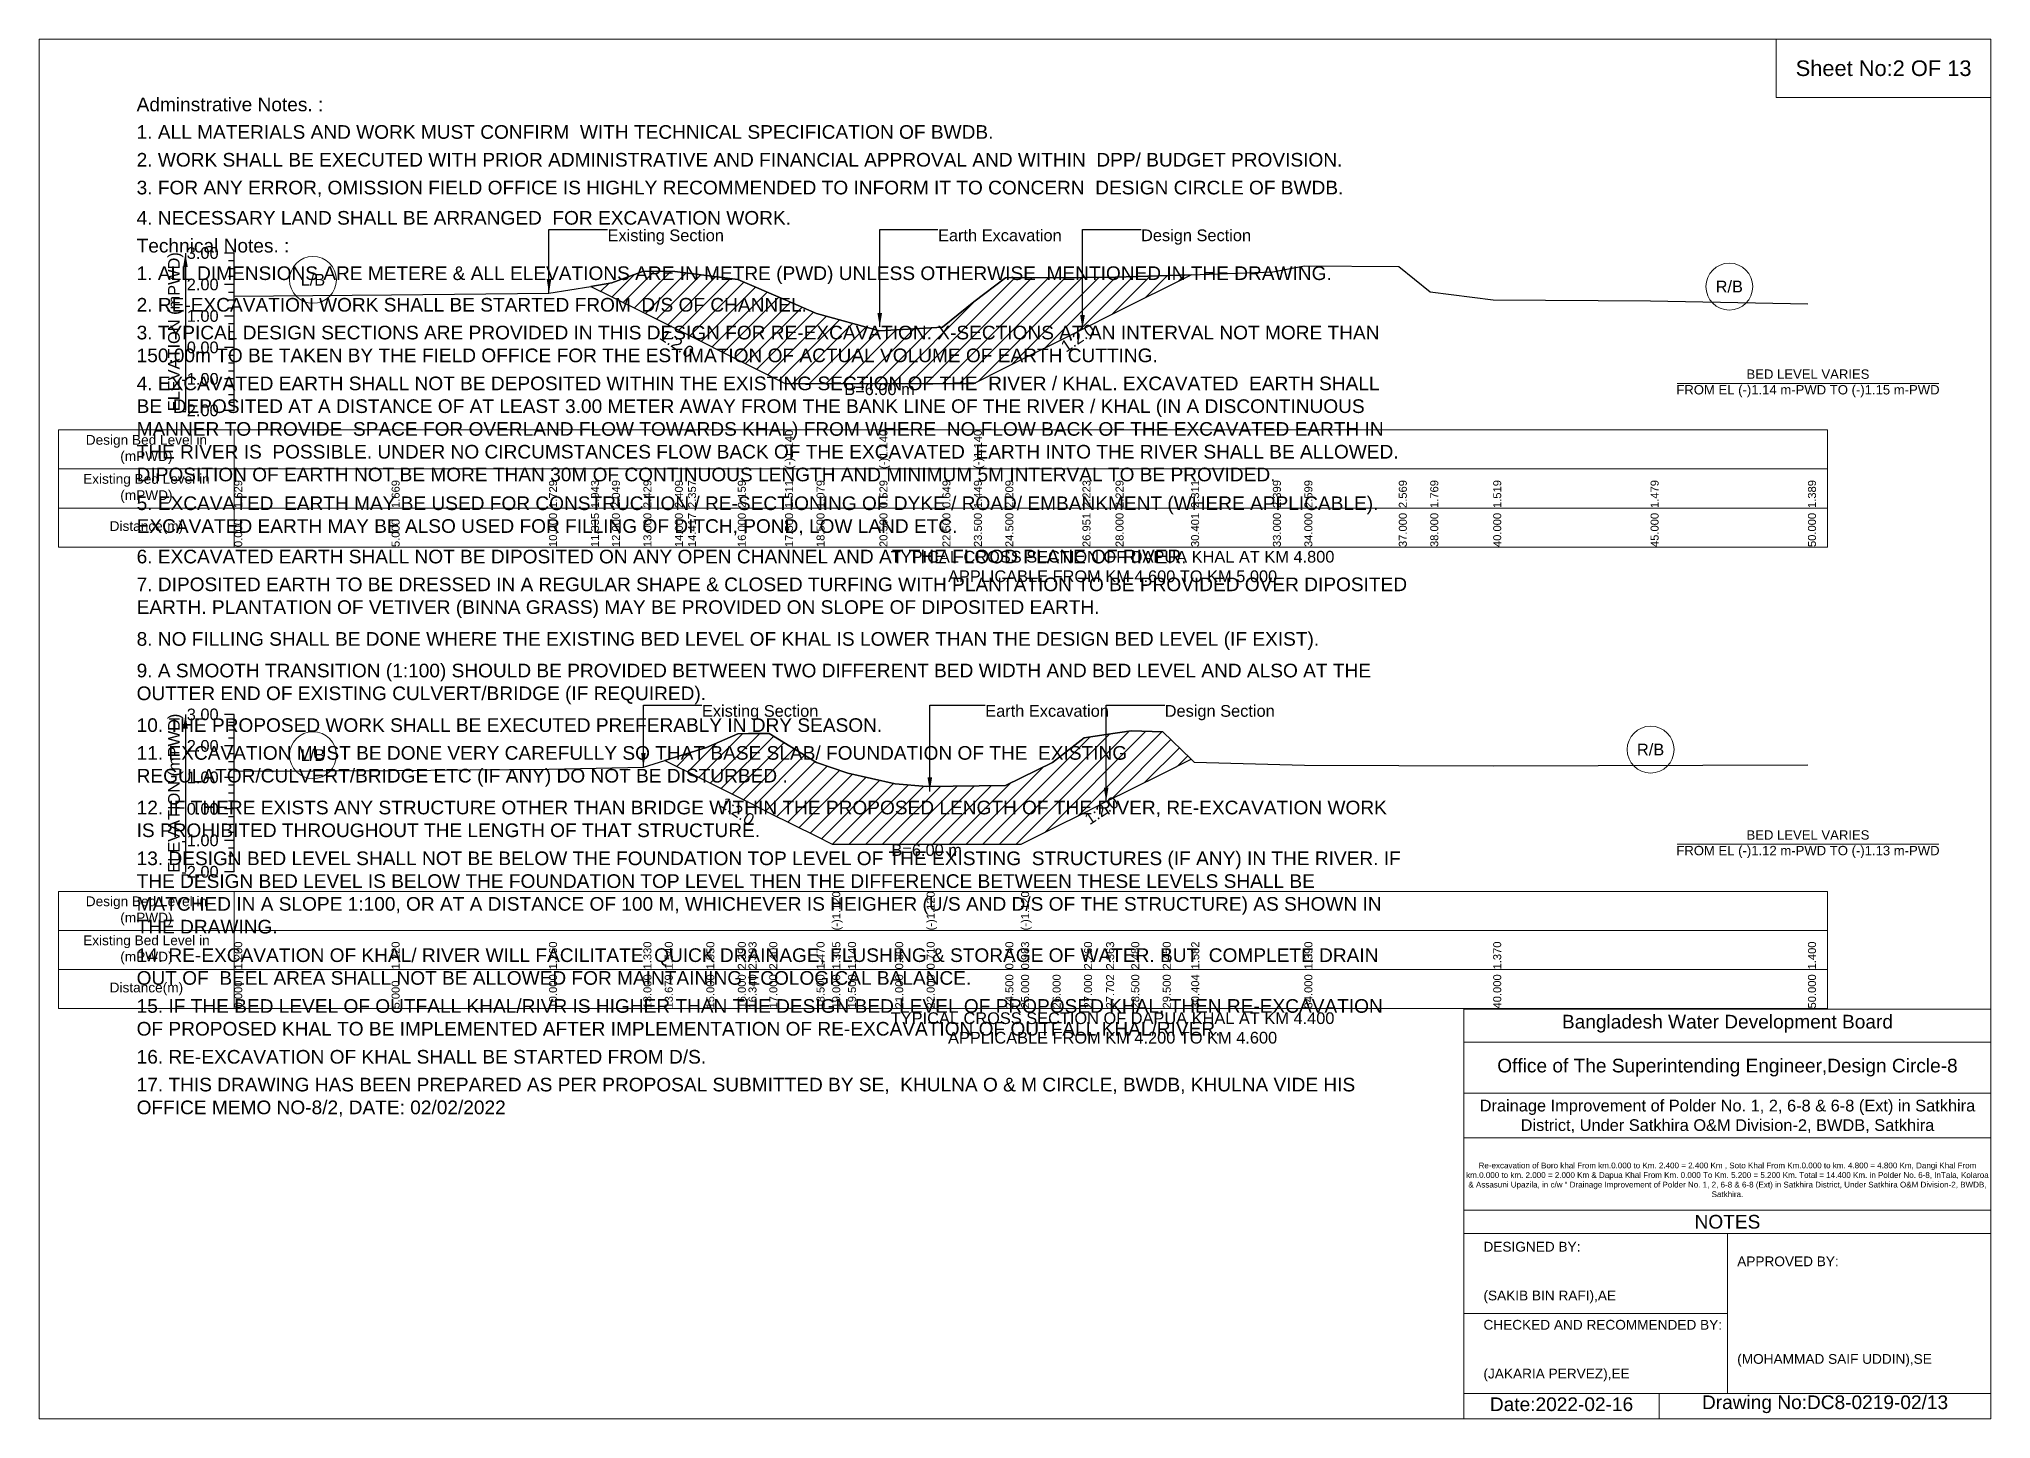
# Model space of a CAD drawing. Header units: inches. Extents: x 91000 to 538000, y -5656 to 0.
# Drawn here: x 420000 to 428000, y -5656 to 0 of the extents above; entities that cross this region are included whole.
import ezdxf

# ---------------------------------------------------------------- set-up
doc = ezdxf.new("R2010")
doc.units = ezdxf.units.IN
doc.header["$LTSCALE"] = 7
doc.header["$MEASUREMENT"] = 0
for name, color, linetype, lineweight in [('Cross section Data Border', 7, 'Continuous', 9), ('Cross Section Labels', 7, 'Continuous', 9), ('Existing_Bed_Level for Xsection', 7, 'Continuous', 25)]:
    doc.layers.add(name, color=color, linetype=linetype, lineweight=lineweight)
doc.styles.get("Standard").update_dxf_attribs({"font": 'arial.ttf'})
doc.dimstyles.get("Standard").update_dxf_attribs({"dimtxt": 45, "dimasz": 60, "dimexe": 0.18, "dimexo": 0.0625, "dimgap": 0.09, "dimtad": 0, "dimtih": 1, "dimtoh": 1, "dimdec": 4, "dimzin": 0, "dimdsep": 46, "dimtxsty": 'Standard', "dimcen": 0.09, "dimadec": 0, "dimazin": 0, "dimtfac": 1, "dimtdec": 4, "dimtofl": 0, "dimtmove": 0, "dimatfit": 3, "dimfxl": 1, "dimtolj": 1, "dimtzin": 0, "dimarcsym": 0})

msp = doc.modelspace()

# ---------------------------------------------------------------- hatches: boundary and pattern name
at = {"layer": 'Existing_Bed_Level for Xsection'}
h = msp.add_hatch(dxfattribs=at)
h.set_pattern_fill('ANSI31', color=256, scale=387, style=0)
h.paths.add_polyline_path([(422262.19545, -1013.64873), (422348, -1056.551), (422477, -1121.051), (422606, -1185.551), (422659.84773, -1212.47486), (422864, -1314.551), (423057.5, -1411.301), (423186.5, -1411.301), (423444.5, -1411.301), (423702.5, -1411.301), (423831.5, -1411.301), (423960.5, -1346.801), (424276.63305, -1188.73448), (424412, -1121.051), (424721.76609, -966.16795), (424412, -976.7), (424276.63305, -977.47353), (423960.5, -979.28), (423831.5, -1077.32), (423702.5, -1180.52), (423444.5, -1196), (423186.5, -1125.05), (423057.5, -1069.322), (422864, -985.73), (422659.84773, -960.21097), (422606, -953.48), (422477, -950.9), (422348, -999.92)])
h = msp.add_hatch(dxfattribs=at)
h.set_pattern_fill('ANSI31', color=256, scale=387, style=0)
h.paths.add_polyline_path([(422564.59259, -2956.8663), (422735, -3042.07), (422864, -3106.57), (422907.7963, -3128.46815), (422993, -3171.07), (423186.5, -3267.82), (423251, -3300.07), (423315.5, -3300.07), (423509, -3300.07), (423638, -3300.07), (423960.5, -3300.07), (424025, -3300.07), (424154, -3235.57), (424283, -3171.07), (424373.56507, -3125.78747), (424476.5, -3074.32), (424605.5, -3009.82), (424722.13014, -2951.50493), (424605.5, -2839.54), (424476.5, -2835.67), (424373.56507, -2850.76712), (424283, -2864.05), (424154, -2965.96), (424025, -3028.74), (423960.5, -3060.13), (423638, -3064), (423509, -3052.39), (423315.5, -3008.53), (423251, -2987.245), (423186.5, -2965.96), (422993, -2845.99), (422907.7963, -2846.84204), (422864, -2847.28), (422735, -2904.04)])

# ---------------------------------------------------------------- linework, layer by layer
at = {"layer": 'Cross section Data Border'}
for points in [[(420080, -1602.241), (427330, -1602.241), (427330, -2082.241), (420080, -2082.241)], [(420080, -3493.59), (427330, -3493.59), (427330, -3973.59), (420080, -3973.59)]]:
    msp.add_lwpolyline(points, close=True, dxfattribs=at)
for points in [[(420800, -1602.241), (420800, -2082.241)], [(420080, -1762.241), (427330, -1762.241)], [(420080, -1922.241), (427330, -1922.241)], [(420800, -3493.59), (420800, -3973.59)], [(420080, -3653.59), (427330, -3653.59)], [(420080, -3813.59), (427330, -3813.59)]]:
    msp.add_lwpolyline(points, dxfattribs=at)
at = {"layer": 'Cross Section Labels'}
for points in [[(420000, 0), (428000, 0), (428000, -5656), (420000, -5656)], [(427120, 0), (428000, 0), (428000, -240), (427120, -240)]]:
    msp.add_lwpolyline(points, close=True, dxfattribs=at)
for points in [[(426714.19427, -1411.301), (427785.80573, -1411.301)], [(426714.19427, -3300.07), (427785.80573, -3300.07)], [(425840, -5656), (425840, -3976), (428000, -3976)], [(425840, -4112), (428000, -4112)], [(425840, -4320), (428000, -4320)], [(425840, -4504), (428000, -4504)], [(425840, -4800), (428000, -4800)], [(425840, -4896), (428000, -4896)], [(426920, -4896), (426920, -5552)], [(425840, -5224), (426920, -5224)], [(425840, -5552), (428000, -5552)], [(426640, -5552), (426640, -5656)]]:
    msp.add_lwpolyline(points, dxfattribs=at)
for centre in [(421122.5, -987.02), (426927.5, -1014.755), (421122.5, -2935), (426605, -2912.425)]:
    msp.add_circle(centre, 96, dxfattribs=at)
at = {"layer": 'Existing_Bed_Level for Xsection'}
for points in [[(420800, -877.241), (420760, -877.241)], [(420800, -1522.241), (420800, -1393.241), (420800, -1264.241), (420800, -1135.241), (420800, -1006.241), (420800, -877.241)], [(420800, -909.491), (420776, -909.491)], [(420800, -941.741), (420776, -941.741)], [(420800, -1054.1), (421445, -1048.94), (422090, -1041.2), (422262.19545, -1013.64873), (422348, -999.92), (422477, -950.9), (422606, -953.48), (422659.84773, -960.21097), (422864, -985.73), (423057.5, -1069.322), (423057.5, -1069.322), (423186.5, -1125.05), (423444.5, -1196), (423444.5, -1196), (423702.5, -1180.52), (423831.5, -1077.32), (423831.5, -1077.32), (423960.5, -979.28), (424276.63305, -977.47353), (424412, -976.7), (424721.76609, -966.16795), (425057, -954.77), (425186, -928.97), (425573, -932.84), (425702, -1036.04), (425960, -1068.29), (426605, -1073.45), (427250, -1085.06)], [(420800, -1006.241), (420760, -1006.241)], [(420800, -973.991), (420776, -973.991)], [(420800, -1038.491), (420776, -1038.491)], [(420800, -1070.741), (420776, -1070.741)], [(420800, -1102.991), (420776, -1102.991)], [(420800, -1135.241), (420760, -1135.241)], [(420800, -1167.491), (420776, -1167.491)], [(420800, -1199.741), (420776, -1199.741)], [(420800, -1264.241), (420760, -1264.241)], [(420800, -1231.991), (420776, -1231.991)], [(420800, -1296.491), (420776, -1296.491)], [(420800, -1328.741), (420776, -1328.741)], [(420800, -1393.241), (420760, -1393.241)], [(420800, -1360.991), (420776, -1360.991)], [(420800, -1425.491), (420776, -1425.491)], [(420800, -1457.741), (420776, -1457.741)], [(420800, -1489.991), (420776, -1489.991)], [(420800, -1522.241), (420760, -1522.241)], [(420800, -2768.59), (420760, -2768.59)], [(420800, -3413.59), (420800, -3284.59), (420800, -3155.59), (420800, -3026.59), (420800, -2897.59), (420800, -2768.59)], [(420800, -2800.84), (420776, -2800.84)], [(420800, -2833.09), (420776, -2833.09)], [(420800, -2865.34), (420776, -2865.34)], [(420800, -3000.79), (421445, -2998.21), (422090, -2993.05), (422477, -2984.02), (422564.59259, -2956.8663), (422735, -2904.04), (422864, -2847.28), (422907.7963, -2846.84204), (422993, -2845.99), (423186.5, -2965.96), (423251, -2987.245), (423251, -2987.245), (423315.5, -3008.53), (423509, -3052.39), (423638, -3064), (423638, -3064), (423960.5, -3060.13), (424025, -3028.74), (424025, -3028.74), (424154, -2965.96), (424283, -2864.05), (424373.56507, -2850.76712), (424476.5, -2835.67), (424605.5, -2839.54), (424722.13014, -2951.50493), (424734.5, -2963.38), (425186, -2976.28), (425960, -2978.86), (427250, -2974.99)], [(420800, -2897.59), (420760, -2897.59)], [(420800, -2929.84), (420776, -2929.84)], [(420800, -3026.59), (420760, -3026.59)], [(420800, -2962.09), (420776, -2962.09)], [(420800, -2994.34), (420776, -2994.34)], [(420800, -3058.84), (420776, -3058.84)], [(420800, -3091.09), (420776, -3091.09)], [(420800, -3155.59), (420760, -3155.59)], [(420800, -3123.34), (420776, -3123.34)], [(420800, -3187.84), (420776, -3187.84)], [(420800, -3220.09), (420776, -3220.09)], [(420800, -3252.34), (420776, -3252.34)], [(420800, -3284.59), (420760, -3284.59)], [(420800, -3316.84), (420776, -3316.84)], [(420800, -3349.09), (420776, -3349.09)], [(420800, -3413.59), (420760, -3413.59)], [(420800, -3381.34), (420776, -3381.34)]]:
    msp.add_lwpolyline(points, dxfattribs=at)
for points in [[(422262.19545, -1013.64873), (422348, -1056.551), (422477, -1121.051), (422606, -1185.551), (422659.84773, -1212.47486), (422864, -1314.551), (423057.5, -1411.301), (423057.5, -1411.301), (423186.5, -1411.301), (423444.5, -1411.301), (423444.5, -1411.301), (423702.5, -1411.301), (423831.5, -1411.301), (423831.5, -1411.301), (423960.5, -1346.801), (424276.63305, -1188.73448), (424412, -1121.051), (424721.76609, -966.16795), (424721.76609, -966.16795), (424721.76609, -966.16795), (424412, -976.7), (424276.63305, -977.47353), (423960.5, -979.28), (423831.5, -1077.32), (423831.5, -1077.32), (423702.5, -1180.52), (423444.5, -1196), (423444.5, -1196), (423186.5, -1125.05), (423057.5, -1069.322), (423057.5, -1069.322), (422864, -985.73), (422659.84773, -960.21097), (422606, -953.48), (422477, -950.9), (422348, -999.92)], [(422564.59259, -2956.8663), (422735, -3042.07), (422864, -3106.57), (422907.7963, -3128.46815), (422993, -3171.07), (423186.5, -3267.82), (423251, -3300.07), (423251, -3300.07), (423315.5, -3300.07), (423509, -3300.07), (423638, -3300.07), (423638, -3300.07), (423960.5, -3300.07), (424025, -3300.07), (424025, -3300.07), (424154, -3235.57), (424283, -3171.07), (424373.56507, -3125.78747), (424476.5, -3074.32), (424605.5, -3009.82), (424722.13014, -2951.50493), (424722.13014, -2951.50493), (424722.13014, -2951.50493), (424605.5, -2839.54), (424476.5, -2835.67), (424373.56507, -2850.76712), (424283, -2864.05), (424154, -2965.96), (424025, -3028.74), (424025, -3028.74), (423960.5, -3060.13), (423638, -3064), (423638, -3064), (423509, -3052.39), (423315.5, -3008.53), (423251, -2987.245), (423251, -2987.245), (423186.5, -2965.96), (422993, -2845.99), (422907.7963, -2846.84204), (422864, -2847.28), (422735, -2904.04)]]:
    msp.add_lwpolyline(points, close=True, dxfattribs=at)

# ---------------------------------------------------------------- texts
at = {"layer": 'Cross section Data Border', "char_height": 40, "width": 640, "attachment_point": 5}
for s, insert in [('Design Bed Level in (mPWD)', (420440, -1682.241)), ('Existing Bed Level in (mPWD)', (420440, -1842.241)), ('Distance(m)', (420440, -2002.241)), ('Design Bed Level in (mPWD)', (420440, -3573.59)), ('Existing Bed Level in (mPWD)', (420440, -3733.59)), ('Distance(m)', (420440, -3893.59))]:
    msp.add_mtext(s, dxfattribs=dict(at, insert=insert))
at = {"layer": 'Cross Section Labels'}
for s, insert, char_height, attachment_point in [('Sheet No:2 OF 13', (427560, -120), 64, 5), ('Existing Section', (422330, -780.491), 48, 1), ('Earth Excavation', (423684.5, -780.491), 48, 1), ('Design Section', (424516.63305, -780.491), 48, 1), ('L/B', (421122.5, -987.02), 48, 5), ('R/B', (426927.5, -1014.755), 48, 5), ('BED LEVEL VARIES ^JFROM EL (-)1.14 m-PWD TO (-)1.15 m-PWD', (427250, -1411.301), 38.4, 5), ('B=6.00 m', (423444.5, -1411.301), 48, 2), ('TYPICAL CROSS SECTION OF DAPUA KHAL AT KM 4.800^JAPPLICABLE FROM KM 4.600 TO KM 5.000', (424400, -2162.241), 48, 5), ('Existing Section', (422717, -2729.89), 48, 1), ('Earth Excavation', (423878, -2729.89), 48, 1), ('Design Section', (424613.56507, -2729.89), 48, 1), ('L/B', (421122.5, -2935), 48, 5), ('R/B', (426605, -2912.425), 48, 5), ('BED LEVEL VARIES ^JFROM EL (-)1.12 m-PWD TO (-)1.13 m-PWD', (427250, -3300.07), 38.4, 5), ('B=6.00 m', (423638, -3300.07), 48, 2), ('TYPICAL CROSS SECTION OF DAPUA KHAL AT KM 4.400^JAPPLICABLE FROM KM 4.200 TO KM 4.600', (424400, -4053.59), 48, 5), ('Bangladesh Water Development Board', (426920, -4036), 56, 5), ('Office of The Superintending Engineer,Design Circle-8', (426920, -4216), 56, 5)]:
    msp.add_mtext(s, dxfattribs=dict(at, insert=insert, char_height=char_height, attachment_point=attachment_point))
for s, insert, char_height, width, attachment_point in [('Adminstrative Notes. :', (420400, -240), 56, 5200, 1), ('1. ALL MATERIALS AND WORK MUST CONFIRM  WITH TECHNICAL SPECIFICATION OF BWDB.', (420400, -352.91678), 56, 5200, 1), ('2. WORK SHALL BE EXECUTED WITH PRIOR ADMINISTRATIVE AND FINANCIAL APPROVAL AND WITHIN  DPP/ BUDGET PROVISION.', (420400, -466.86494), 56, 5200, 1), ('3. FOR ANY ERROR, OMISSION FIELD OFFICE IS HIGHLY RECOMMENDED TO INFORM IT TO CONCERN  DESIGN CIRCLE OF BWDB.', (420400, -580.8131), 56, 5200, 1), ('4. NECESSARY LAND SHALL BE ARRANGED  FOR EXCAVATION WORK. ', (420400, -704.88404), 56, 5200, 1), ('Technical Notes. :', (420400, -818.8322), 56, 5200, 1), ('1. ALL DIMENSIONS ARE METERE & ALL ELEVATIONS ARE IN METRE (PWD) UNLESS OTHERWISE  MENTIONED IN THE DRAWING.', (420400, -931.74898), 56, 5200, 1), ('2. RE-EXCAVATION WORK SHALL BE STARTED FROM  D/S OF CHANNEL.', (420400, -1061.206), 56, 5200, 1), ('3. TYPICAL DESIGN SECTIONS ARE PROVIDED IN THIS DESIGN FOR RE-EXCAVATION. X-SECTIONS AT AN INTERVAL NOT MORE THAN 150.00m TO BE TAKEN BY THE FIELD OFFICE FOR THE ESTIMATION OF ACTUAL VOLUME OF EARTH CUTTING.', (420400, -1175.15416), 56, 5200, 1), ('4. EXCAVATED EARTH SHALL NOT BE DEPOSITED WITHIN THE EXISTING SECTION OF THE  RIVER / KHAL. EXCAVATED  EARTH SHALL BE  DEPOSITED AT A DISTANCE OF AT LEAST 3.00 METER AWAY FROM THE BANK LINE OF THE RIVER / KHAL (IN A DISCONTINUOUS  MANNER TO PROVIDE  SPACE FOR OVERLAND FLOW TOWARDS KHAL) FROM WHERE  NO FLOW BACK OF THE EXCAVATED EARTH IN THE RIVER IS  POSSIBLE. UNDER NO CIRCUMSTANCES FLOW BACK OF THE EXCAVATED  EARTH INTO THE RIVER SHALL BE ALLOWED. DIPOSITION OF EARTH NOT BE MORE THAN 30M OF CONTINUOUS LENGTH AND MINIMUM 5M INTERVAL TO BE PROVIDED.', (420400, -1383.42883), 56, 5200, 1), ('5. EXCAVATED  EARTH MAY BE USED FOR CONSTRUCTION / RE-SECTIONING OF DYKE / ROAD/ EMBANKMENT (WHERE APPLICABLE). EXCAVATED EARTH MAY BE ALSO USED FOR FILLING OF DITCH, POND, LOW LAND ETC.', (420400, -1874.72124), 56, 5200, 1), ('6. EXCAVATED EARTH SHALL NOT BE DIPOSITED ON ANY OPEN CHANNEL AND AT THE FLOOD PLANE OF RIVER.', (420400, -2093.11869), 56, 5200, 1), ('7. DIPOSITED EARTH TO BE DRESSED IN A REGULAR SHAPE & CLOSED TURFING WITH PLANTATION TO BE PROVIDED OVER DIPOSITED EARTH. PLANTATION OF VETIVER (BINNA GRASS) MAY BE PROVIDED ON SLOPE OF DIPOSITED EARTH.^J', (420400, -2207.06685), 56, 5200, 1), ('8. NO FILLING SHALL BE DONE WHERE THE EXISTING BED LEVEL OF KHAL IS LOWER THAN THE DESIGN BED LEVEL (IF EXIST).', (420400, -2430.85039), 56, 5200, 1), ('9. A SMOOTH TRANSITION (1:100) SHOULD BE PROVIDED BETWEEN TWO DIFFERENT BED WIDTH AND BED LEVEL AND ALSO AT THE OUTTER END OF EXISTING CULVERT/BRIDGE (IF REQUIRED).', (420400, -2560.30741), 56, 5200, 1), ('10. THE PROPOSED WORK SHALL BE EXECUTED PREFERABLY IN DRY SEASON.', (420400, -2784.09095), 56, 5200, 1), ('11. EXCAVATION MUST BE DONE VERY CAREFULLY SO THAT BASE SLAB/ FOUNDATION OF THE  EXISTING REGULATOR/CULVERT/BRIDGE ETC (IF ANY) DO NOT BE DISTURBED .^J', (420400, -2898.03911), 56, 5200, 1), ('12. IF THERE EXISTS ANY STRUCTURE OTHER THAN BRIDGE WITHIN THE PROPOSED LENGTH OF THE RIVER, RE-EXCAVATION WORK IS PROHIBITED THROUGHOUT THE LENGTH OF THAT STRUCTURE.', (420400, -3121.82265), 56, 5200, 1), ('13. DESIGN BED LEVEL SHALL NOT BE BELOW THE FOUNDATION TOP LEVEL OF THE EXISTING  STRUCTURES (IF ANY) IN THE RIVER. IF THE DESIGN BED LEVEL IS BELOW THE FOUNDATION TOP LEVEL THEN THE DIFFERENCE BETWEEN THESE LEVELS SHALL BE MATCHED IN A SLOPE 1:100, OR AT A DISTANCE OF 100 M, WHICHEVER IS HEIGHER (U/S AND D/S OF THE STRUCTURE) AS SHOWN IN THE DRAWING.', (420400, -3330.09732), 56, 5200, 1), ('14. RE-EXCAVATION OF KHAL/ RIVER WILL FACILITATE  QUICK DRAINAGE, FLUSHING & STORAGE OF WATER. BUT  COMPLETE DRAIN OUT OF  BEEL AREA SHALL NOT BE ALLOWED FOR MAINTAINING ECOLOGICAL BALANCE.', (420400, -3726.98681), 56, 5200, 1), ('15. IF THE BED LEVEL OF OUTFALL KHAL/RIVR IS HIGHER THAN THE DESIGN BED LEVEL OF PROPOSED KHAL, THEN RE-EXCAVATION OF PROPOSED KHAL TO BE IMPLEMENTED AFTER IMPLEMENTATION OF RE-EXCAVATION OF OUTFALL KHAL/RIVER.', (420400, -3935.26148), 56, 5200, 1), ('16. RE-EXCAVATION OF KHAL SHALL BE STARTED FROM D/S.', (420400, -4143.53615), 56, 5200, 1), ('17. THIS DRAWING HAS BEEN PREPARED AS PER PROPOSAL SUBMITTED BY SE,  KHULNA O & M CIRCLE, BWDB, KHULNA VIDE HIS OFFICE MEMO NO-8/2, DATE: 02/02/2022 ', (420400, -4257.48431), 56, 5200, 1), ('Drainage Improvement of Polder No. 1, 2, 6-8 & 6-8 (Ext) in Satkhira District, Under Satkhira O&M Division-2, BWDB, Satkhira', (426920, -4416), 48, 2240, 5), ('Re-excavation of Boro khal From km.0.000 to Km. 2.400 = 2.400 Km , Soto Khal From Km.0.000 to km. 4.800 = 4.800 Km, Dangi Khal From km.0.000 to km. 2.000 = 2.000 Km & Dapua Khal From Km. 0.000 To Km. 5.200 = 5.200 Km. Total = 14.400 Km. in Polder No. 6-8, InTala, Kolaroa & Assasuni Upazila, in c/w “ Drainage Improvement of Polder No. 1, 2, 6-8 & 6-8 (Ext) in Satkhira District, Under Satkhira O&M Division-2, BWDB, Satkhira.', (426920, -4676), 23.56497918, 2160, 5), ('NOTES', (426920, -4848), 56, 2240, 5), ('DESIGNED BY:^J^J^J(SAKIB BIN RAFI),AE', (425920, -5056), 40, 1120, 4), ('APPROVED BY:^J^J^J^J^J^J(MOHAMMAD SAIF UDDIN),SE', (426960, -5216), 40, 1120, 4), ('CHECKED AND RECOMMENDED BY:^J^J^J(JAKARIA PERVEZ),EE', (425920, -5376), 40, 1120, 4), ('Date:2022-02-16', (426240, -5596), 56, 1120, 5), ('Drawing No:DC8-0219-02/13', (427320, -5596), 56, 1760, 5)]:
    msp.add_mtext(s, dxfattribs=dict(at, insert=insert, char_height=char_height, width=width, attachment_point=attachment_point))
at = {"layer": 'Cross Section Labels', "char_height": 48, "attachment_point": 2}
for insert, rotation in [((422627.59773, -1228.59986), 326.309932474), ((424244.38305, -1204.85948), 33.690067526), ((422875.5463, -3144.59315), 326.309932474), ((424341.31507, -3141.91247), 33.690067526)]:
    msp.add_mtext('1:2.0', dxfattribs=dict(at, insert=insert, rotation=rotation))
at = {"layer": 'Existing_Bed_Level for Xsection', "rotation": 90}
for s, insert, char_height, attachment_point in [('ELEVATION (mPWD)', (420560, -1199.741), 48, 5), ('(-)1.140', (423057.5, -1762.241), 32.8, 1), ('(-)1.140', (423444.5, -1762.241), 32.8, 1), ('(-)1.140', (423831.5, -1762.241), 32.8, 1), ('1.629', (420800, -1922.241), 32.8, 1), ('1.669', (421445, -1922.241), 32.8, 1), ('1.729', (422090, -1922.241), 32.8, 1), ('1.943', (422262.19545, -1922.241), 32.8, 1), ('2.049', (422348, -1922.241), 32.8, 1), ('2.429', (422477, -1922.241), 32.8, 1), ('2.409', (422606, -1922.241), 32.8, 1), ('2.357', (422659.84773, -1922.241), 32.8, 1), ('2.159', (422864, -1922.241), 32.8, 1), ('1.511', (423057.5, -1922.241), 32.8, 1), ('1.079', (423186.5, -1922.241), 32.8, 1), ('0.529', (423444.5, -1922.241), 32.8, 1), ('0.649', (423702.5, -1922.241), 32.8, 1), ('1.449', (423831.5, -1922.241), 32.8, 1), ('2.209', (423960.5, -1922.241), 32.8, 1), ('2.223', (424276.63305, -1922.241), 32.8, 1), ('2.229', (424412, -1922.241), 32.8, 1), ('2.311', (424721.76609, -1922.241), 32.8, 1), ('2.399', (425057, -1922.241), 32.8, 1), ('2.599', (425186, -1922.241), 32.8, 1), ('2.569', (425573, -1922.241), 32.8, 1), ('1.769', (425702, -1922.241), 32.8, 1), ('1.519', (425960, -1922.241), 32.8, 1), ('1.479', (426605, -1922.241), 32.8, 1), ('1.389', (427250, -1922.241), 32.8, 1), ('0.000', (420800, -2082.241), 32.8, 1), ('5.000', (421445, -2082.241), 32.8, 1), ('10.000', (422090, -2082.241), 32.8, 1), ('11.335', (422262.19545, -2082.241), 32.8, 1), ('12.000', (422348, -2082.241), 32.8, 1), ('13.000', (422477, -2082.241), 32.8, 1), ('14.000', (422606, -2082.241), 32.8, 1), ('14.417', (422659.84773, -2082.241), 32.8, 1), ('16.000', (422864, -2082.241), 32.8, 1), ('17.500', (423057.5, -2082.241), 32.8, 1), ('18.500', (423186.5, -2082.241), 32.8, 1), ('20.500', (423444.5, -2082.241), 32.8, 1), ('22.500', (423702.5, -2082.241), 32.8, 1), ('23.500', (423831.5, -2082.241), 32.8, 1), ('24.500', (423960.5, -2082.241), 32.8, 1), ('26.951', (424276.63305, -2082.241), 32.8, 1), ('28.000', (424412, -2082.241), 32.8, 1), ('30.401', (424721.76609, -2082.241), 32.8, 1), ('33.000', (425057, -2082.241), 32.8, 1), ('34.000', (425186, -2082.241), 32.8, 1), ('37.000', (425573, -2082.241), 32.8, 1), ('38.000', (425702, -2082.241), 32.8, 1), ('40.000', (425960, -2082.241), 32.8, 1), ('45.000', (426605, -2082.241), 32.8, 1), ('50.000', (427250, -2082.241), 32.8, 1), ('ELEVATION (mPWD)', (420560, -3091.09), 48, 5), ('(-)1.120', (423251, -3653.59), 32.8, 1), ('(-)1.120', (423638, -3653.59), 32.8, 1), ('(-)1.120', (424025, -3653.59), 32.8, 1), ('1.200', (420800, -3813.59), 32.8, 1), ('1.220', (421445, -3813.59), 32.8, 1), ('1.260', (422090, -3813.59), 32.8, 1), ('1.330', (422477, -3813.59), 32.8, 1), ('1.540', (422564.59259, -3813.59), 32.8, 1), ('1.950', (422735, -3813.59), 32.8, 1), ('2.390', (422864, -3813.59), 32.8, 1), ('2.393', (422907.7963, -3813.59), 32.8, 1), ('2.400', (422993, -3813.59), 32.8, 1), ('1.470', (423186.5, -3813.59), 32.8, 1), ('1.305', (423251, -3813.59), 32.8, 1), ('1.140', (423315.5, -3813.59), 32.8, 1), ('0.800', (423509, -3813.59), 32.8, 1), ('0.710', (423638, -3813.59), 32.8, 1), ('0.740', (423960.5, -3813.59), 32.8, 1), ('0.983', (424025, -3813.59), 32.8, 1), ('2.260', (424283, -3813.59), 32.8, 1), ('2.363', (424373.56507, -3813.59), 32.8, 1), ('2.480', (424476.5, -3813.59), 32.8, 1), ('2.450', (424605.5, -3813.59), 32.8, 1), ('1.582', (424722.13014, -3813.59), 32.8, 1), ('1.390', (425186, -3813.59), 32.8, 1), ('1.370', (425960, -3813.59), 32.8, 1), ('1.400', (427250, -3813.59), 32.8, 1), ('10.000', (422090, -3973.59), 32.8, 1), ('13.000', (422477, -3973.59), 32.8, 1), ('13.679', (422564.59259, -3973.59), 32.8, 1), ('15.000', (422735, -3973.59), 32.8, 1), ('16.000', (422864, -3973.59), 32.8, 1), ('16.340', (422907.7963, -3973.59), 32.8, 1), ('17.000', (422993, -3973.59), 32.8, 1), ('18.500', (423186.5, -3973.59), 32.8, 1), ('19.000', (423251, -3973.59), 32.8, 1), ('19.500', (423315.5, -3973.59), 32.8, 1), ('21.000', (423509, -3973.59), 32.8, 1), ('22.000', (423638, -3973.59), 32.8, 1), ('24.500', (423960.5, -3973.59), 32.8, 1), ('25.000', (424025, -3973.59), 32.8, 1), ('26.000', (424154, -3973.59), 32.8, 1), ('27.000', (424283, -3973.59), 32.8, 1), ('27.702', (424373.56507, -3973.59), 32.8, 1), ('28.500', (424476.5, -3973.59), 32.8, 1), ('29.500', (424605.5, -3973.59), 32.8, 1), ('30.404', (424722.13014, -3973.59), 32.8, 1), ('34.000', (425186, -3973.59), 32.8, 1), ('40.000', (425960, -3973.59), 32.8, 1), ('50.000', (427250, -3973.59), 32.8, 1), ('0.000', (420800, -3973.59), 32.8, 1), ('5.000', (421445, -3973.59), 32.8, 1)]:
    msp.add_mtext(s, dxfattribs=dict(at, insert=insert, char_height=char_height, attachment_point=attachment_point))
at = {"layer": 'Existing_Bed_Level for Xsection', "char_height": 48, "attachment_point": 6}
for s, insert in [('3.00', (420736, -877.241)), ('2.00', (420736, -1006.241)), ('1.00', (420736, -1135.241)), ('0.00', (420736, -1264.241)), ('-1.00', (420736, -1393.241)), ('-2.00', (420736, -1522.241)), ('3.00', (420736, -2768.59)), ('2.00', (420736, -2897.59)), ('1.00', (420736, -3026.59)), ('0.00', (420736, -3155.59)), ('-1.00', (420736, -3284.59)), ('-2.00', (420736, -3413.59))]:
    msp.add_mtext(s, dxfattribs=dict(at, insert=insert))

# ---------------------------------------------------------------- leaders
at = {"layer": 'Cross Section Labels', "annotation_type": 0, "has_hookline": 1, "hookline_direction": 0}
for points, text_width in [([(422090, -1041.2), (422090, -780.491), (422329.91, -780.491)], 467.16508), ([(423445.71846, -1180.15358), (423445.71846, -780.491), (423684.41, -780.491)], 496.99318), ([(424276.63305, -1188.73448), (424276.63305, -780.491), (424516.54305, -780.491)], 441.23329), ([(422477, -2984.02), (422477, -2729.89), (422716.91, -2729.89)], 467.16508), ([(423650.80598, -3083.50783), (423650.80598, -2729.89), (423877.91, -2729.89)], 496.99318), ([(424373.56507, -3125.78747), (424373.56507, -2729.89), (424613.47507, -2729.89)], 441.23329)]:
    msp.add_leader(points, dimstyle='Standard', override={"dimasz": 57.6}, dxfattribs=dict(at, text_width=text_width))
at = {"layer": 'Existing_Bed_Level for Xsection'}
for points in [[(420600, -877.241), (420600, -1522.241)], [(420600, -2768.59), (420600, -3413.59)]]:
    msp.add_leader(points, dimstyle='Standard', override={"dimasz": 57.6}, dxfattribs=at)

doc.saveas('drawing.dxf')
